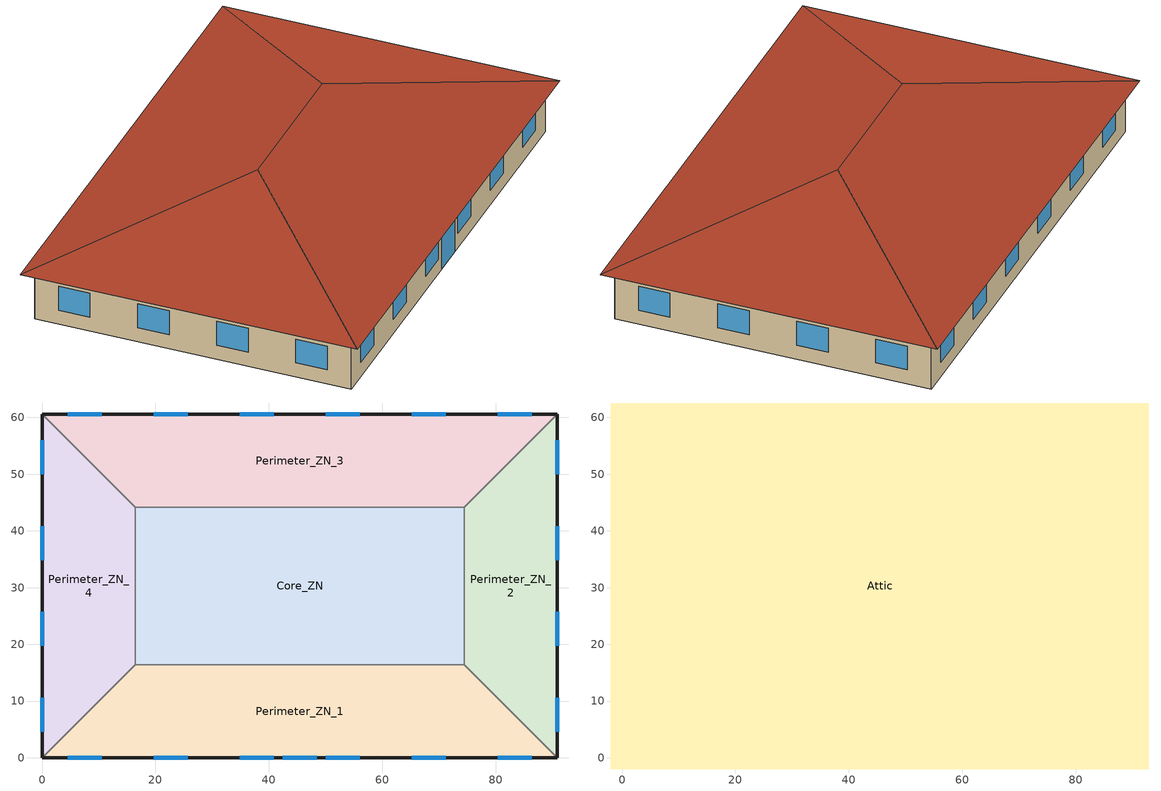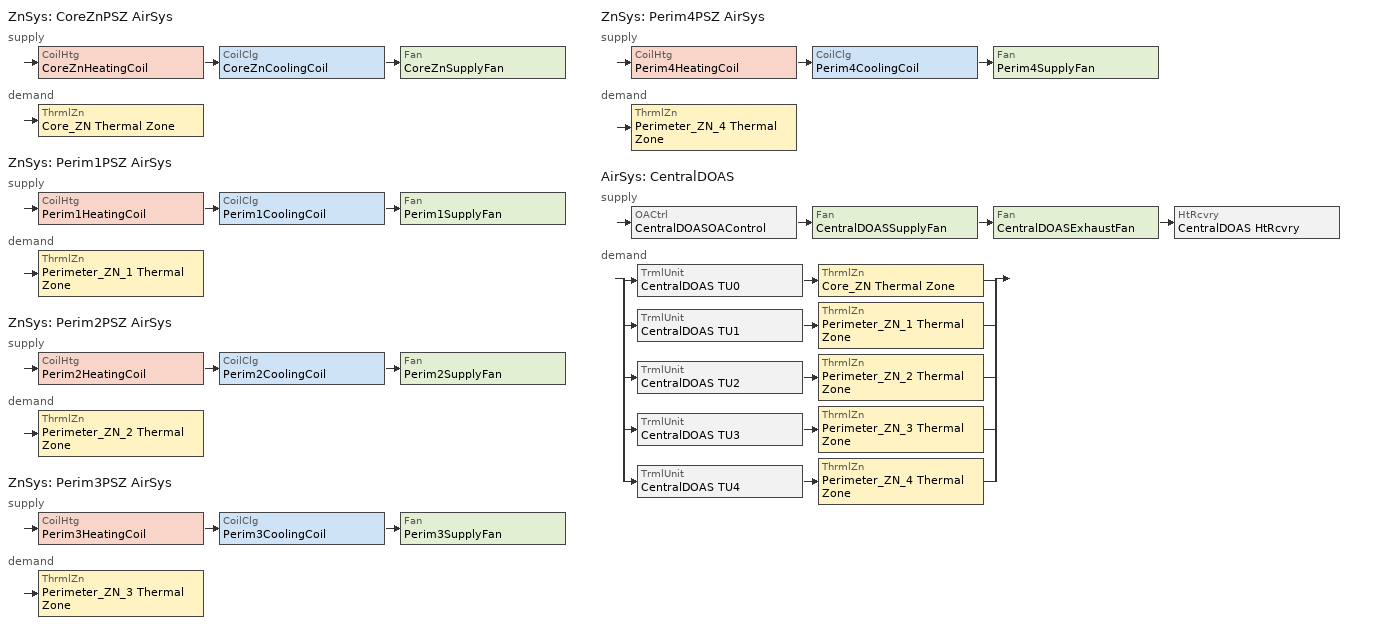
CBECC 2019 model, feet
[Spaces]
Perimeter_ZN_1
 floor ground (Base_CZ12-SlabOnOrBelowGradeF073): 74.44,16.4 90.85,0 0,0 16.4,16.4 z0
 wall outside (Base_CZ12-NonresMetalFrameWallU062): 0,0 90.85,0 z0:10.01
 wall to Perimeter_ZN_2 (NACM_Interior Wall): 90.85,0 74.44,16.4 z0:10.01
 wall to Core_ZN (NACM_Interior Wall): 74.44,16.4 16.4,16.4 z0:10.01
 wall to Perimeter_ZN_4 (NACM_Interior Wall): 16.4,16.4 0,0 z0:10.01
 window (Base_AllCZ_FixedWindowU36): 4.56,0 10.56,0 / 65.12,0 71.13,0 / 50,0 56,0 / 80.28,0 86.29,0 / 19.72,0 25.72,0 / 34.84,0 40.85,0 z2.95:7.95; 42.42,0 48.43,0 z0:7
Perimeter_ZN_2
 floor ground (Base_CZ12-SlabOnOrBelowGradeF073): 90.85,60.56 90.85,0 74.44,16.4 74.44,44.16 z0
 wall outside (Base_CZ12-NonresMetalFrameWallU062): 90.85,0 90.85,60.56 z0:10.01
 wall to Perimeter_ZN_3 (NACM_Interior Wall): 90.85,60.56 74.44,44.16 z0:10.01
 wall to Core_ZN (NACM_Interior Wall): 74.44,44.16 74.44,16.4 z0:10.01
 window (Base_AllCZ_FixedWindowU36): 90.85,34.84 90.85,40.85 / 90.85,50 90.85,56 / 90.85,19.72 90.85,25.72 / 90.85,4.56 90.85,10.56 z2.95:7.95
Core_ZN
 floor ground (Base_CZ12-SlabOnOrBelowGradeF073): 74.44,44.16 74.44,16.4 16.4,16.4 16.4,44.16 z0
 wall to Perimeter_ZN_3 (NACM_Interior Wall): 74.44,44.16 16.4,44.16 z0:10.01
 wall to Perimeter_ZN_4 (NACM_Interior Wall): 16.4,44.16 16.4,16.4 z0:10.01
Perimeter_ZN_3
 floor ground (Base_CZ12-SlabOnOrBelowGradeF073): 90.85,60.56 74.44,44.16 16.4,44.16 0,60.56 z0
 wall outside (Base_CZ12-NonresMetalFrameWallU062): 90.85,60.56 0,60.56 z0:10.01
 wall to Perimeter_ZN_4 (NACM_Interior Wall): 0,60.56 16.4,44.16 z0:10.01
 window (Base_AllCZ_FixedWindowU36): 25.72,60.56 19.72,60.56 / 71.13,60.56 65.12,60.56 / 86.29,60.56 80.28,60.56 / 10.56,60.56 4.56,60.56 / 56,60.56 50,60.56 / 40.85,60.56 34.84,60.56 z2.95:7.95
Perimeter_ZN_4
 floor ground (Base_CZ12-SlabOnOrBelowGradeF073): 0,60.56 16.4,44.16 16.4,16.4 0,0 z0
 wall outside (Base_CZ12-NonresMetalFrameWallU062): 0,60.56 0,0 z0:10.01
 window (Base_AllCZ_FixedWindowU36): 0,56 0,50 / 0,40.85 0,34.84 / 0,10.56 0,4.56 / 0,25.72 0,19.72 z2.95:7.95
Attic
 floor outside (Base_CZ12-NonresOtherFloorU071): 92.81,62.53 90.85,60.56 0,60.56 -1.97,62.53 z10.01; 92.81,62.53 92.81,-1.97 90.85,0 90.85,60.56 z10.01; -1.97,62.53 0,60.56 0,0 -1.97,-1.97 z10.01; 90.85,0 92.81,-1.97 -1.97,-1.97 0,0 z10.01
 floor to Core_ZN (NACM_Drop Ceiling): 74.44,44.16 74.44,16.4 16.4,16.4 16.4,44.16 z10.01
 floor to Perimeter_ZN_2 (NACM_Drop Ceiling): 90.85,60.56 90.85,0 74.44,16.4 74.44,44.16 z10.01
 floor to Perimeter_ZN_4 (NACM_Drop Ceiling): 0,60.56 16.4,44.16 16.4,16.4 0,0 z10.01
 floor to Perimeter_ZN_1 (NACM_Drop Ceiling): 74.44,16.4 90.85,0 0,0 16.4,16.4 z10.01
 floor to Perimeter_ZN_3 (NACM_Drop Ceiling): 90.85,60.56 74.44,44.16 16.4,44.16 0,60.56 z10.01
 roof outside (Base_CZ12-SteepNonresWoodFramingAndOtherRoofU039): 60.56,30.28,20.77 92.81,62.53,10.01 -1.97,62.53,10.01 30.28,30.28,20.77; 30.28,30.28,20.77 -1.97,62.53,10.01 -1.97,-1.97,10.01; 60.56,30.28,20.77 92.81,-1.97,10.01 92.81,62.53,10.01; 30.28,30.28,20.77 -1.97,-1.97,10.01 92.81,-1.97,10.01 60.56,30.28,20.77
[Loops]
ZnSys 'CoreZnPSZ AirSys'
 supply: CoilHtg 'CoreZnHeatingCoil' > CoilClg 'CoreZnCoolingCoil' > Fan 'CoreZnSupplyFan'
 demand: ThrmlZn 'Core_ZN Thermal Zone'
ZnSys 'Perim1PSZ AirSys'
 supply: CoilHtg 'Perim1HeatingCoil' > CoilClg 'Perim1CoolingCoil' > Fan 'Perim1SupplyFan'
 demand: ThrmlZn 'Perimeter_ZN_1 Thermal Zone'
ZnSys 'Perim2PSZ AirSys'
 supply: CoilHtg 'Perim2HeatingCoil' > CoilClg 'Perim2CoolingCoil' > Fan 'Perim2SupplyFan'
 demand: ThrmlZn 'Perimeter_ZN_2 Thermal Zone'
ZnSys 'Perim3PSZ AirSys'
 supply: CoilHtg 'Perim3HeatingCoil' > CoilClg 'Perim3CoolingCoil' > Fan 'Perim3SupplyFan'
 demand: ThrmlZn 'Perimeter_ZN_3 Thermal Zone'
ZnSys 'Perim4PSZ AirSys'
 supply: CoilHtg 'Perim4HeatingCoil' > CoilClg 'Perim4CoolingCoil' > Fan 'Perim4SupplyFan'
 demand: ThrmlZn 'Perimeter_ZN_4 Thermal Zone'
AirSys 'CentralDOAS'
 supply: OACtrl 'CentralDOASOAControl' > Fan 'CentralDOASSupplyFan' > Fan 'CentralDOASExhaustFan' > HtRcvry 'CentralDOAS HtRcvry'
 demand: split
  | TrmlUnit 'CentralDOAS TU0' > ThrmlZn 'Core_ZN Thermal Zone'
  | TrmlUnit 'CentralDOAS TU1' > ThrmlZn 'Perimeter_ZN_1 Thermal Zone'
  | TrmlUnit 'CentralDOAS TU2' > ThrmlZn 'Perimeter_ZN_2 Thermal Zone'
  | TrmlUnit 'CentralDOAS TU3' > ThrmlZn 'Perimeter_ZN_3 Thermal Zone'
  | TrmlUnit 'CentralDOAS TU4' > ThrmlZn 'Perimeter_ZN_4 Thermal Zone'
[Proj]
09-Res-5-Zn-Central_Htg-Clg: ZipCode=95814
[Bldg]
Apartment: FuncClassMthd=AreaCategoryMethod; TotStoryCnt=4; AboveGrdStoryCnt=4
[ConsAssm]
Base_CZ12-NonresMetalFrameWallU062: CompatibleSurfType=ExteriorWall; MatRef[1]=Stucco - 7/8 in.; MatRef[2]=Compliance Insulation R13.99; MatRef[3]=Air - Metal Wall Framing - 16 or 24 in. OC; MatRef[4]=Gypsum Board - 1/2 in.
Base_CZ12-SlabOnOrBelowGradeF073: CompatibleSurfType=UndergroundFloor; MatRef[1]=Concrete - 140 lb/ft3 - 6 in.; SlabType=UnheatedSlabOnGrade
Base_CZ12-SteepNonresWoodFramingAndOtherRoofU039: CompatibleSurfType=Roof; MatRef[1]=Metal Standing Seam - 1/16 in.; MatRef[2]=Compliance Insulation R24.86; CRRCInitialRefl=0.2; CRRCAgedRefl=0.2; CRRCInitialEmit=0.85; CRRCAgedEmit=0.85; CRRCProdID=XXXX-XXXX
Base_CZ12-NonresOtherFloorU071: CompatibleSurfType=ExteriorFloor; MatRef[1]=Compliance Insulation R9.83; MatRef[2]=Plywood - 5/8 in.; MatRef[3]=Carpet - 3/4 in.
NACM_Interior Wall: CompatibleSurfType=InteriorWall; MatRef[1]=NACM_Gypsum Board 5/8in; MatRef[2]=NACM_Gypsum Board 5/8in
NACM_Drop Ceiling: CompatibleSurfType=InteriorFloor; MatRef[1]=NACM_Acoustic Tile 3/4in
[Mat]
Name | CodeCat | CodeItem
Stucco - 7/8 in. | Plastering Materials | Stucco - 7/8 in.
Compliance Insulation R13.99 | Insulation Board | Compliance Insulation R13.99
Air - Metal Wall Framing - 16 or 24 in. OC | Air | Air - Metal Wall Framing - 16 or 24 in. OC
Gypsum Board - 1/2 in. | Bldg Board and Siding | Gypsum Board - 1/2 in.
Concrete - 140 lb/ft3 - 6 in. | Concrete | Concrete - 140 lb/ft3 - 6 in.
Metal Standing Seam - 1/16 in. | Roofing | Metal Standing Seam - 1/16 in.
Compliance Insulation R24.86 | Insulation Board | Compliance Insulation R24.86
Compliance Insulation R9.83 | Insulation Board | Compliance Insulation R9.83
Plywood - 5/8 in. | Bldg Board and Siding | Plywood - 5/8 in.
Carpet - 3/4 in. | Finish Materials | Carpet - 3/4 in.
NACM_Gypsum Board 5/8in | Bldg Board and Siding | Gypsum Board - 5/8 in.
NACM_Acoustic Tile 3/4in | Finish Materials | Acoustic Tile - 3/4 in.
[FenCons]
Base_AllCZ_FixedWindowU36: FenType=VerticalFenestration; FenProdType=FixedWindow; AssmContext=Manufactured; CertificationMthd=NFRCRated; SHGC=0.25; UFactor=0.36; VT=0.42
[Story]
Building Story 1: Mult=4
[Spc] Story=Building Story 1
Name | ThrmlZnRef | Vol | SpcFuncDefaultsRef | SecSide100PctControlled | ResDHWSysRef | VentPerPerson | VentPerArea | DwellingUnitTypeCnt[2] | ResSpcDHWFeaturesRef[2] | CommRfrgEPD | CondgType | SpcFunc
Perimeter_ZN_1 | Perimeter_ZN_1 Thermal Zone | 12219.7 | Office Defaults | 0 | ResidentialDHWSystem 1 | 9.8 | 0.04 | 1 | Perimeter_ZN_1 rsd1
Perimeter_ZN_2 | Perimeter_ZN_2 Thermal Zone | 7248.87 | Office Defaults | 0 | ResidentialDHWSystem 1 | 9.8 | 0.04 | 1 | Perimeter_ZN_2 rsd1
Perimeter_ZN_3 | Perimeter_ZN_3 Thermal Zone | 12219.7 | Office Defaults | 0 | ResidentialDHWSystem 1 | 9.8 | 0.04 | 1 | Perimeter_ZN_3 rsd1
Perimeter_ZN_4 | Perimeter_ZN_4 Thermal Zone | 7248.87 | Office Defaults | 0 | ResidentialDHWSystem 1 | 9.8 | 0.04 | 1 | Perimeter_ZN_4 rsd1
Core_ZN | Core_ZN Thermal Zone | 16119.6 | Office Defaults |  | ResidentialDHWSystem 1 | 9.8 | 0.04 | 1 | Core_ZN rsd1 | 0
Attic | Attic Thermal Zone | 28195.7 |  |  |  |  |  |  |  |  | IndirectlyConditioned | Unoccupied-Exclude from Gross Floor Area
[ThrmlZn]
Name | Type | PriAirCondgSysRef[1] | VentSysRef | VentSrc
Attic Thermal Zone | Unconditioned
Core_ZN Thermal Zone | Conditioned | CoreZnPSZ AirSys | CentralDOAS | Forced
Perimeter_ZN_1 Thermal Zone | Conditioned | Perim1PSZ AirSys | CentralDOAS
Perimeter_ZN_2 Thermal Zone |  | Perim2PSZ AirSys | CentralDOAS
Perimeter_ZN_3 Thermal Zone |  | Perim3PSZ AirSys | CentralDOAS
Perimeter_ZN_4 Thermal Zone |  | Perim4PSZ AirSys | CentralDOAS
[ZnSys] Type=SZHP; Cnt=4; AirFlowPerSqFt=0.8; AirFlowPerTon=450
CoreZnPSZ AirSys; Perim1PSZ AirSys; Perim2PSZ AirSys; Perim3PSZ AirSys; Perim4PSZ AirSys
[CoilHtg] Type=HeatPump; HtPumpCOP=4
Name | Sys
CoreZnHeatingCoil | CoreZnPSZ AirSys
Perim1HeatingCoil | Perim1PSZ AirSys
Perim2HeatingCoil | Perim2PSZ AirSys
Perim3HeatingCoil | Perim3PSZ AirSys
Perim4HeatingCoil | Perim4PSZ AirSys
[CoilClg] Type=DirectExpansion; FuelSrc=Electric; DXEER=13; CndsrType=Air
Name | Sys
CoreZnCoolingCoil | CoreZnPSZ AirSys
Perim1CoolingCoil | Perim1PSZ AirSys
Perim2CoolingCoil | Perim2PSZ AirSys
Perim3CoolingCoil | Perim3PSZ AirSys
Perim4CoolingCoil | Perim4PSZ AirSys
[Fan]
Name | Sys | CtrlMthd | ModelingMthd | PwrIdx
CoreZnSupplyFan | CoreZnPSZ AirSys | ConstantVolume
Perim1SupplyFan | Perim1PSZ AirSys | ConstantVolume
Perim2SupplyFan | Perim2PSZ AirSys | ConstantVolume
Perim3SupplyFan | Perim3PSZ AirSys | ConstantVolume
Perim4SupplyFan | Perim4PSZ AirSys | ConstantVolume
CentralDOASSupplyFan; CentralDOASExhaustFan | CentralDOAS |  | PowerPerUnitFlow | 0.65
[AirSys]
CentralDOAS: Type=DOASCV
[AirSeg] Sys=CentralDOAS
Name | Type | Path
CentralDOASSupplyAirSeg | Supply
CentralDOASExhaustAirSeg | Exhaust | Ducted
[TrmlUnit] Sys=CentralDOAS; Type=Uncontrolled
Name | ZnServedRef
CentralDOAS TU0 | Core_ZN Thermal Zone
CentralDOAS TU1 | Perimeter_ZN_1 Thermal Zone
CentralDOAS TU2 | Perimeter_ZN_2 Thermal Zone
CentralDOAS TU3 | Perimeter_ZN_3 Thermal Zone
CentralDOAS TU4 | Perimeter_ZN_4 Thermal Zone
[OACtrl]
CentralDOASOAControl: Sys=CentralDOAS
[HtRcvry]
CentralDOAS HtRcvry: Sys=CentralDOAS
[SpcFuncDefaults]
Office Defaults: SpcFunc=High-Rise Residential Living Spaces; OccSchRef=Office Occupancy; IntLtgRegSchRef=Office Lights; RecptSchRef=Office Receptacle; ProcElecSchRef=Office Receptacle; CommRfrgEqpSchRef=Office Receptacle; ElevSchRef=Office Elevator; ProcGasSchRef=Office Receptacle; HotWtrHtgSchRef=Office ServiceHotWater
[ResWtrHtr]
ResidentialWaterHeater 1: InpRating=10000
[Sch] Type=Fraction
Name | EndMonth[1] | EndDay[1] | SchWeekRef[1]
Office Occupancy | 12 | 31 | OfficeOccupancyWk
Office Receptacle | 12 | 31 | OfficeReceptacleWk
Office ServiceHotWater | 12 | 31 | OfficeServiceHotWaterWk
Office Elevator |  |  | OfficeElevatorWk
Office Lights | 12 | 31 | OfficeLightsWk
[SchWeek] Type=Fraction
Name | SchDaySunRef | SchDayMonRef | SchDayTueRef | SchDayWedRef | SchDayThuRef | SchDayFriRef | SchDaySatRef | SchDayHolRef | SchDayClgDDRef | SchDayHtgDDRef | SchDayWDRef
OfficeOccupancyWk | OfficeOccupancySun | OfficeOccupancyWD | OfficeOccupancyWD | OfficeOccupancyWD | OfficeOccupancyWD | OfficeOccupancyWD | OfficeOccupancySat | OfficeOccupancySun | OnDay | OffDay
OfficeReceptacleWk | OfficeReceptacleSun | OfficeReceptacleWD | OfficeReceptacleWD | OfficeReceptacleWD | OfficeReceptacleWD | OfficeReceptacleWD | OfficeReceptacleSat | OfficeReceptacleSun | OnDay | OffDay
OfficeServiceHotWaterWk | OfficeServiceHotWaterSun | OfficeServiceHotWaterWD | OfficeServiceHotWaterWD | OfficeServiceHotWaterWD | OfficeServiceHotWaterWD | OfficeServiceHotWaterWD | OfficeServiceHotWaterSat | OfficeServiceHotWaterSun | OnDay | OffDay
OfficeElevatorWk | OfficeElevatorSun |  |  |  |  |  | OfficeElevatorSat |  |  |  | OfficeElevatorWD
OfficeLightsWk | OfficeLightsSun | OfficeLightsWD | OfficeLightsWD | OfficeLightsWD | OfficeLightsWD | OfficeLightsWD | OfficeLightsSat | OfficeLightsSun | OnDay | OffDay
[SchDay] Type=Fraction
Name | Hr
OfficeOccupancySun | ( 0, 0, 0, 0, 0, 0, 0.05, 0.05, 0.05, 0.05, 0.05, 0.05, 0.05, 0.05, 0.05, 0.05, 0.05, 0.05, 0, 0, 0, 0, 0, 0 )
OfficeOccupancyWD | ( 0, 0, 0, 0, 0, 0, 0.1, 0.2, 0.95, 0.95, 0.95, 0.95, 0.5, 0.95, 0.95, 0.95, 0.95, 0.3, 0.1, 0.1, 0.1, 0.1, 0.05, 0.05 )
OfficeOccupancySat | ( 0, 0, 0, 0, 0, 0, 0.1, 0.1, 0.3, 0.3, 0.3, 0.3, 0.1, 0.1, 0.1, 0.1, 0.1, 0.05, 0.05, 0, 0, 0, 0, 0 )
OfficeReceptacleSun; OfficeLightsSun | ( 0.05, 0.05, 0.05, 0.05, 0.05, 0.05, 0.05, 0.05, 0.05, 0.05, 0.05, 0.05, 0.05, 0.05, 0.05, 0.05, 0.05, 0.05, 0.05, 0.05, 0.05, 0.05, 0.05, 0.05 )
OfficeReceptacleWD | ( 0.05, 0.05, 0.05, 0.05, 0.05, 0.1, 0.1, 0.3, 0.9, 0.9, 0.9, 0.9, 0.9, 0.9, 0.9, 0.9, 0.9, 0.5, 0.3, 0.3, 0.2, 0.2, 0.1, 0.05 )
OfficeReceptacleSat; OfficeLightsSat | ( 0.05, 0.05, 0.05, 0.05, 0.05, 0.05, 0.1, 0.1, 0.3, 0.3, 0.3, 0.3, 0.15, 0.15, 0.15, 0.15, 0.15, 0.05, 0.05, 0.05, 0.05, 0.05, 0.05, 0.05 )
OfficeServiceHotWaterSun | ( 0.04, 0.04, 0.04, 0.04, 0.04, 0.07, 0.04, 0.04, 0.04, 0.04, 0.04, 0.06, 0.06, 0.09, 0.06, 0.04, 0.04, 0.04, 0.04, 0.04, 0.04, 0.07, 0.04, 0.04 )
OfficeServiceHotWaterWD | ( 0.05, 0.05, 0.05, 0.05, 0.05, 0.08, 0.07, 0.19, 0.35, 0.38, 0.39, 0.47, 0.57, 0.54, 0.34, 0.33, 0.44, 0.26, 0.21, 0.15, 0.17, 0.08, 0.05, 0.05 )
OfficeServiceHotWaterSat | ( 0.05, 0.05, 0.05, 0.05, 0.05, 0.08, 0.07, 0.11, 0.15, 0.21, 0.19, 0.23, 0.2, 0.19, 0.15, 0.12, 0.14, 0.07, 0.07, 0.07, 0.07, 0.09, 0.05, 0.05 )
OfficeElevatorWD | ( 0, 0, 0, 0, 0, 0, 0, 0.35, 0.69, 0.43, 0.37, 0.43, 0.58, 0.48, 0.37, 0.37, 0.46, 0.62, 0.2, 0.12, 0.04, 0.04, 0, 0 )
OfficeElevatorSat | ( 0, 0, 0, 0, 0, 0, 0, 0.16, 0.14, 0.21, 0.18, 0.25, 0.21, 0.13, 0.08, 0.04, 0.05, 0.06, 0, 0, 0, 0, 0, 0 )
OfficeElevatorSun | ( 0, 0, 0, 0, 0, 0, 0, 0, 0, 0, 0, 0, 0, 0, 0, 0, 0, 0, 0, 0, 0, 0, 0, 0 )
OfficeLightsWD | ( 0.05, 0.05, 0.05, 0.05, 0.05, 0.1, 0.1, 0.3, 0.65, 0.65, 0.65, 0.65, 0.65, 0.65, 0.65, 0.65, 0.65, 0.35, 0.3, 0.3, 0.2, 0.2, 0.1, 0.05 )
